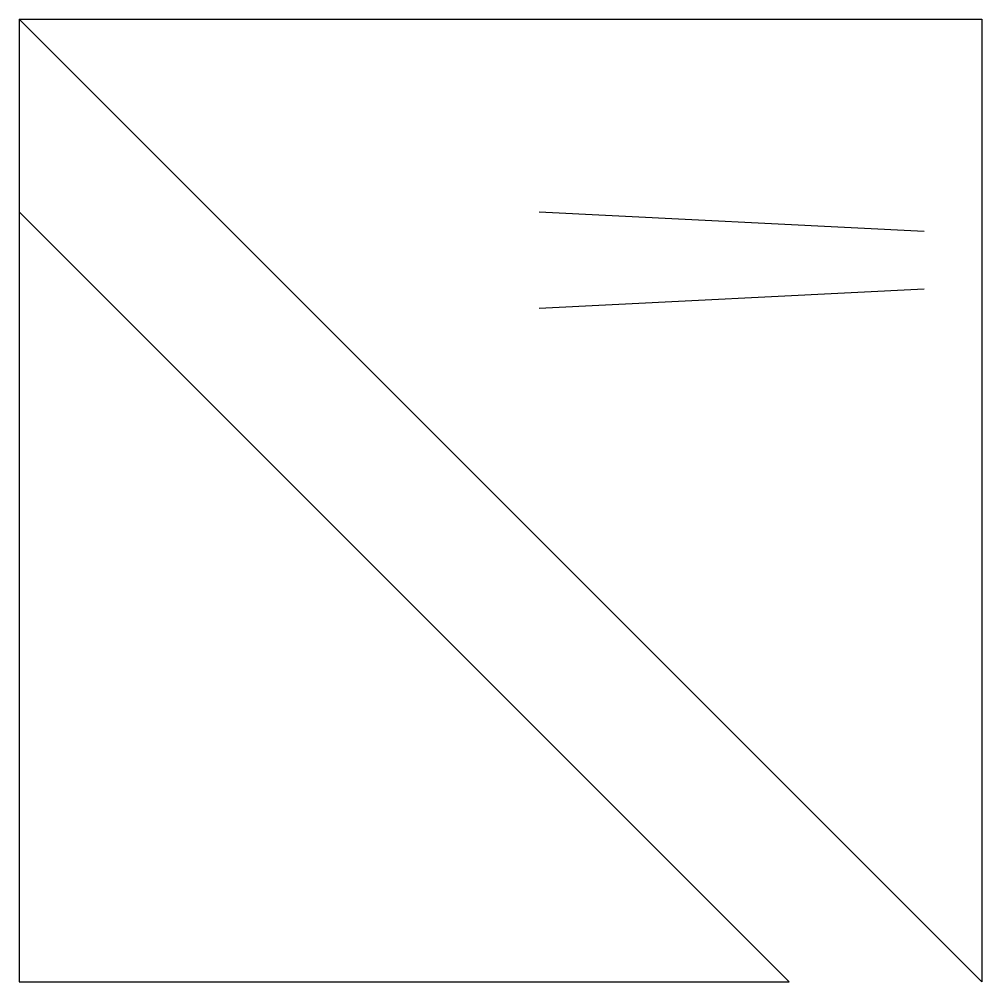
# Paper-space layout 'Layout1' of a CAD drawing. Extents: x 316837.59 to 316838.59, y 5814531.79 to 5814532.79.
import ezdxf

# ---------------------------------------------------------------- set-up
doc = ezdxf.new("R2010")
doc.units = 0
doc.layers.add('_K_POINTS', color=1, linetype='Continuous')
doc.layers.add('TheYellowLayer', color=2, linetype='Continuous')

# ---------------------------------------------------------------- blocks, each defined once
blk = doc.blocks.new('BlockWithLineByLayer')
at = {"linetype": 'Continuous'}
blk.add_line((0, 1), (1, 0), dxfattribs=at)
blk = doc.blocks.new('BlockWithLineByBlock')
at = {"layer": '_K_POINTS', "color": 0, "linetype": 'Continuous'}
blk.add_line((0, 0), (1, 1), dxfattribs=at)
blk = doc.blocks.new('testingbyblock')
blk.add_lwpolyline([(0, 50), (50, 50), (50, 0), (0, 50)])
at = {"color": 0}
blk.add_lwpolyline([(0, 50), (0, 0), (40, 0), (0, 40)], dxfattribs=at)
at = {"color": 0, "linetype": 'Continuous', "xscale": 20}
blk.add_blockref('BlockWithLineByBlock', (27, 35), dxfattribs=at)
at = {"layer": 'TheYellowLayer', "color": 4, "linetype": 'Continuous', "xscale": 20}
blk.add_blockref('BlockWithLineByLayer', (27, 39), dxfattribs=at)

psp = doc.layouts.get("Layout1")

# ---------------------------------------------------------------- block references
at = {"layer": '_K_POINTS', "color": 213, "xscale": 0.02, "yscale": 0.02, "zscale": 0.02}
psp.add_blockref('testingbyblock', (316837.5899, 5814531.7892), dxfattribs=at)

doc.saveas('drawing.dxf')
